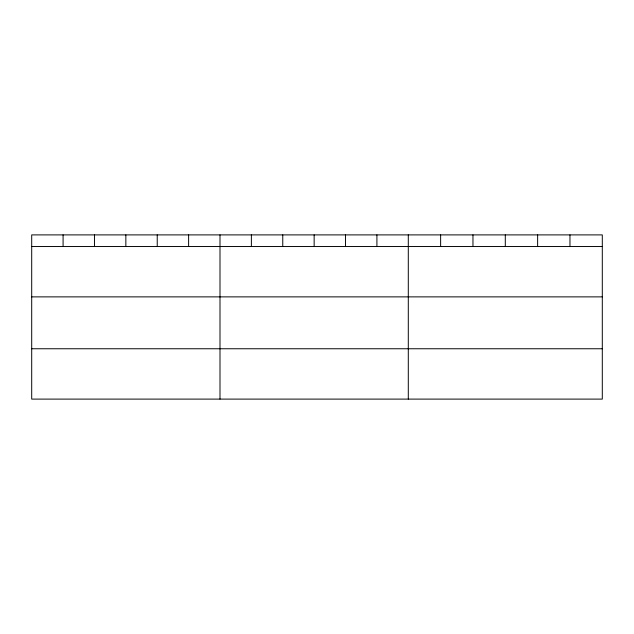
<?xml version="1.0" encoding="UTF-8"?>
<svg xmlns="http://www.w3.org/2000/svg" width="634" height="634" viewBox="0 0 634 634"><rect width="100%" height="100%" fill="white"/><g stroke="black" fill="none" stroke-linecap="round" stroke-linejoin="round"><path stroke-width="0.95" d="M602.3 296.878L602.3 234.897L31.7 234.897L31.7 399.103L602.3 399.103L602.3 296.878L31.7 296.878M31.7 246.531L602.3 246.531M31.7 348.755L602.3 348.755M569.966 234.897L569.966 246.531M537.632 234.897L537.632 246.531M505.298 234.897L505.298 246.531M472.964 234.897L472.964 246.531M440.63 234.897L440.63 246.531M408.296 234.897L408.296 399.103M376.913 234.897L376.913 246.531M345.53 234.897L345.53 246.531M314.147 234.897L314.147 246.531M282.764 234.897L282.764 246.531M251.381 234.897L251.381 246.531M219.998 234.897L219.998 399.103M188.615 234.897L188.615 246.531M157.232 234.897L157.232 246.531M125.849 234.897L125.849 246.531M94.466 234.897L94.466 246.531M63.083 234.897L63.083 246.531"/></g></svg>
